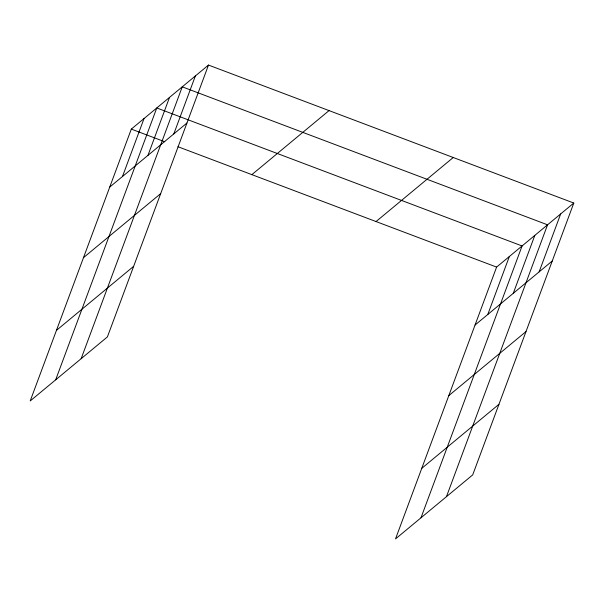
<?xml version="1.0" encoding="UTF-8"?>
<svg xmlns="http://www.w3.org/2000/svg" width="604" height="604" viewBox="0 0 604 604"><rect width="100%" height="100%" fill="white"/><g stroke="black" fill="none" stroke-linecap="round" stroke-linejoin="round"><path stroke-width="0.91" d="M208.493 65.066L131.302 129.105L30.2 400.958L107.399 336.911L208.493 65.066L573.8 203.042L472.698 474.895L395.507 538.934L496.601 267.089L573.8 203.042M122.484 176.496L144.039 118.543M55.674 379.825L156.776 107.973L522.082 245.956L420.98 517.802M147.957 155.364L169.513 97.403M81.147 358.685L182.249 86.84L547.556 224.816L446.454 496.669M173.816 133.907L195.371 75.953M487.79 314.473L509.346 256.519M513.264 293.34L534.819 235.386M539.123 271.883L560.678 213.929M109.747 187.066L186.938 123.02M83.495 257.651L160.694 193.605M56.451 330.373L133.643 266.326M251.853 174.639L329.044 110.6M376.05 221.555L453.249 157.508M475.054 325.043L552.245 260.996M448.802 395.628L525.993 331.581M421.758 468.349L498.949 404.31M131.302 129.105L164.733 141.736M177.938 146.719L496.601 267.089"/></g></svg>
